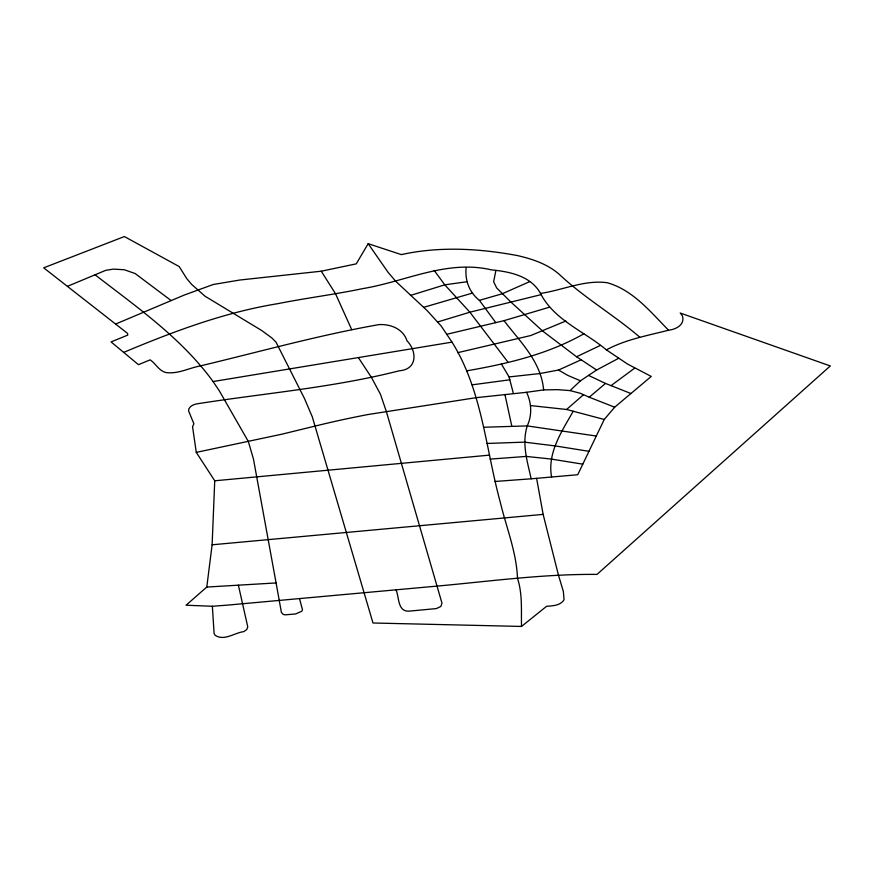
<?xml version="1.0" encoding="UTF-8"?>
<svg xmlns="http://www.w3.org/2000/svg" width="874" height="874" viewBox="0 0 874 874"><rect width="100%" height="100%" fill="white"/><g stroke="black" fill="none" stroke-linecap="round" stroke-linejoin="round"><path stroke-width="1.31" d="M123.89 352.309C173.565 331.454 224.498 312.324 277.899 303.649C306.009 298.045 334.491 294.527 362.557 288.649C405.547 281.592 446.789 259.381 491.374 269.858C509.684 271.683 530.835 275.878 540.503 293.424C554.094 320.157 584.356 331.333 606.392 349.862C625.806 339.418 647.481 335.638 668.555 330.208C675.984 329.422 685.303 324.735 682.365 315.765L680.223 313.023L830.3 365.955L597.008 574.404C543.519 573.923 490.445 581.254 437.273 586.083L227.732 605.103L212.36 606.261L186.053 605.223L206.788 587.055L212.12 544.797L214.742 480.787L196.279 452.382L192.542 426.588L193.908 423.868L188.576 410.846L188.937 408.704L190.445 406.727A12.4 7.156 0 0 1 198.136 403.657C265.193 393.18 333.431 387.564 399.331 370.773C417.422 369.494 417.237 351.381 406.989 340.784C403.165 328.821 390.514 323.948 378.988 324.604C318.824 335.19 259.753 351.752 200.354 365.911C188.795 368.03 177.586 374.443 165.568 372.466C158.697 370.521 155.78 363.584 150.164 359.848L138.442 364.666L111.074 341.909L127.735 335.124L127.582 333.42L43.7 267.826L124.381 236.548L179.181 266.559L186.774 278.653L191.668 284.432L205.161 296.308L261.643 330.47L271.869 337.976L275.998 342.116L304.436 398.446L312.28 416.8L372.99 622.998L521.505 626.439L546.621 606.272C552.718 605.901 560.463 605.573 564.058 599.804L563.359 591.469L558.431 575.07L543.136 514.382L536.603 478.351M196.279 452.382L281.931 434.181L315.022 426.097A675.078 389.749 0 0 1 368.14 414.505L475.729 397.736L526.563 392.295C531.632 402.925 532.233 415.15 527.23 425.911C521.669 443.555 527.295 461.472 531.195 478.799L577.725 474.735L604.24 419.476L614.684 407.197L651.25 376.432L627.401 363.966L606.392 349.862M495.897 270.514L493.635 281.712L496.651 287.907L510.929 302.087L542.612 331.028L576.567 356.756L596.625 370.008L618.683 358.274M573.235 411.239C561.884 431.243 547.08 452.994 551.592 477.095M639.648 337.069C613.843 314.968 584.193 297.739 559.36 274.436C547.594 264.035 532.408 259.01 517.353 255.558C479.258 248.467 439.404 246.173 401.352 254.618L368.173 243.682L356.264 263.85L321.271 271.202L239.771 280.03L213.289 284.487L184.163 295.095L115.805 323.981M526.563 392.295L543.617 389.913L557.667 389.662L570.056 390.591L580.445 380.802L596.625 370.008M530.857 405.612L566.592 409.48L583.515 394.687M570.056 390.591L580.402 393.311L589.229 397.211L605.507 383.435L630.886 393.497M610.97 385.685L634.688 368.129M529.699 281.625L502.2 293.784L479.411 300.35C469.294 292.451 464.826 280.368 466.126 267.706M583.865 333.802C547.845 354.254 507.302 363.813 466.836 370.816M576.567 356.756L600.263 345.47M501.37 363.999L509.083 376.934L539.75 373.569L558.552 370.041L580.991 359.859M67.538 286.301L105.699 270.35L113.303 269.116L124.25 269.738L135.088 273.496L171.162 300.569M565.828 321.02L530.747 335.529L457.681 352.681M549.44 307.2L504.025 320.66L446.756 334.305M410.496 295.423L444.79 284.826L466.989 281.734M437.535 322.014L469.884 312.193L541.268 294.593M423.562 307.364L472.572 293.041M540.503 293.424C562.714 290.201 584.564 279.582 607.321 282.75C632.984 289.982 650.551 311.952 668.555 330.208M94.982 274.731C136.923 307.189 181.552 338.151 213.07 381.545L452.011 342.127C482.175 390.35 485.627 448.406 500.212 502.004C506.286 527.361 516.501 552.073 517.506 578.359C522.619 593.959 521.144 610.336 521.505 626.439M472.113 384.844L509.826 379.797M214.742 480.787L489.178 455.157M212.12 544.797L543.136 514.382M490.063 459.112L526.214 456.425L550.718 458.992L582.805 464.16M495.045 481.476L531.195 478.799M206.788 587.055L276.086 582.936L281.406 612.445L283.176 614.367L284.946 614.859L295.641 613.952L301.847 611.21L302.48 609.713L299.607 599.029M487.058 443.468L524.498 442.135L555.536 445.969L588.967 451.323M483.945 427.244L527.23 425.911L596.297 436.039M566.592 409.48L604.24 419.476M589.229 397.211L614.684 407.197M580.445 380.802L567.587 375.307L558.552 370.041M588.541 375.405L605.507 383.435M504.025 320.66C520.216 341.854 541.203 361.738 543.617 389.913M479.411 300.35L495.842 322.714M508.133 362.371L469.884 312.193L444.79 284.826L434.159 270.372M368.173 243.682L387.914 272.098L395.693 281.253L427.211 310.685L441.162 326.002L452.011 342.127M213.07 381.545L219.265 390.733L248.336 441.501L253.449 459.003L276.086 582.936M358.384 357.575L371.439 377.426L380.441 394.24L386.341 411.501L441.971 603.147L440.867 606.447L436.366 608.588L408.868 611.166C397.55 611.68 399.2 597.193 396.119 590.016M321.271 271.202L335.496 293.708L351.73 329.695M509.083 376.934L513.366 393.442M238.383 585.176L247.768 626.866L246.785 629.531L243.791 631.64C234.603 632.7 224.334 641.287 215.288 635.409L214.119 633.661L212.36 606.261M504.91 394.403L511.825 426.304"/></g></svg>
